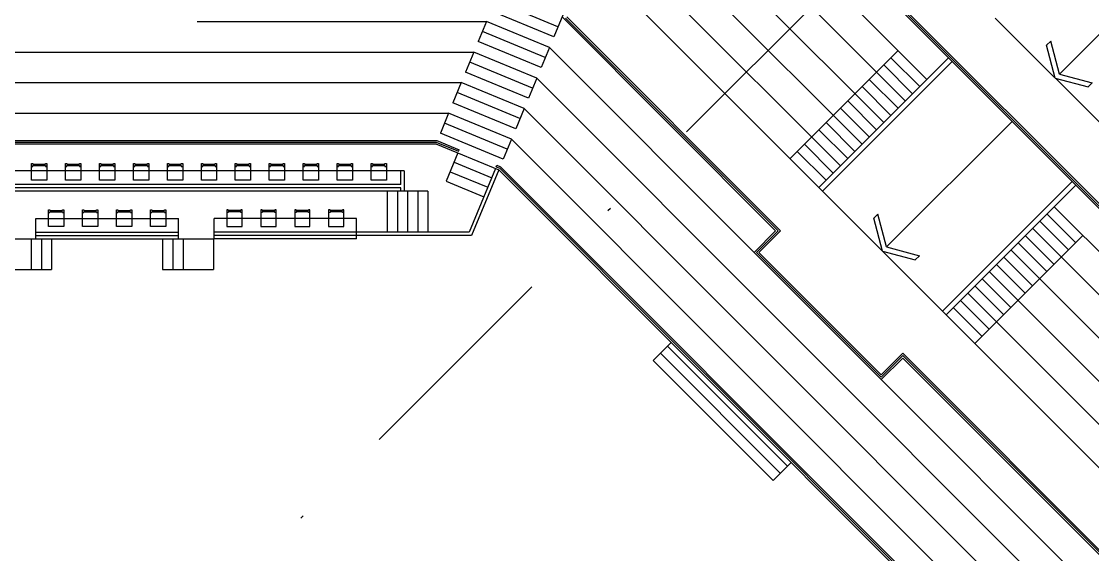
# Model space of a CAD drawing. Extents: x 964 to 1225, y -27 to 210.
# Drawn here: x 1087.5 to 1119.06, y 148.49 to 164.18 of the extents above; entities that cross this region are included whole.
import ezdxf

# ---------------------------------------------------------------- set-up
doc = ezdxf.new("R2010")
doc.units = 0
doc.header["$LTSCALE"] = 2
doc.linetypes.add('DASHDOT2', pattern=[12.7, 6.35, -3.175, 0, -3.175])
doc.linetypes.add('HIDDEN', pattern=[0.375, 0.25, -0.125])
for name, color, linetype in [('01', 1, 'CONTINUOUS'), ('ARQUIBANCADA-ARY', 2, 'CONTINUOUS'), ('ESQUADRIA-ARY', 2, 'CONTINUOUS'), ('INDIC-CORTE-TBS', 4, 'DASHDOT2'), ('MOBILIÁRIO-ARY', 7, 'CONTINUOUS'), ('RAMPA-INT-ARY', 7, 'CONTINUOUS')]:
    doc.layers.add(name, color=color, linetype=linetype)

msp = doc.modelspace()

# ---------------------------------------------------------------- linework, layer by layer
at = {"layer": '01', "linetype": 'Continuous', "ltscale": 3.5}
for p, q in [((1098.677, 159.377), (1098.677, 159.777)), ((1098.677, 159.377), (1081.377, 159.377)), ((1098.677, 159.277), (1081.377, 159.277)), ((1087.927, 157.977), (1092.127, 157.977)), ((1087.927, 157.877), (1092.127, 157.877)), ((1097.377, 157.977), (1093.177, 157.977)), ((1097.377, 157.877), (1093.177, 157.877))]:
    msp.add_line(p, q, dxfattribs=at)
at = {"layer": '01', "linetype": 'HIDDEN', "ltscale": 3.5}
msp.add_line((1098.677, 159.177), (1098.677, 159.277), dxfattribs=at)
at = {"layer": 'ARQUIBANCADA-ARY'}
for p, q in [((1106.408, 171.512), (1126.962, 150.958)), ((1106.035, 170.612), (1114.175, 162.473)), ((1105.663, 169.712), (1113.538, 161.836)), ((1105.29, 168.812), (1112.902, 161.2)), ((1104.917, 167.912), (1112.266, 160.563)), ((1104.544, 167.012), (1111.629, 159.927)), ((1104.171, 166.112), (1110.993, 159.291)), ((1103.793, 165.199), (1103.181, 163.721)), ((1103.303, 164.016), (1101.456, 164.782)), ((1103.181, 163.721), (1101.333, 164.486)), ((1092.677, 164.177), (1101.205, 164.177)), ((1101.205, 164.177), (1100.96, 163.586)), ((1103.053, 163.412), (1101.205, 164.177)), ((1103.426, 164.312), (1109.72, 158.018)), ((1102.931, 163.116), (1101.083, 163.882)), ((1102.808, 162.821), (1100.96, 163.586)), ((1079.221, 163.277), (1100.833, 163.277)), ((1100.833, 163.277), (1100.588, 162.686)), ((1102.68, 162.512), (1100.833, 163.277)), ((1103.053, 163.412), (1102.808, 162.821)), ((1103.053, 163.412), (1109.084, 157.381)), ((1113.326, 163.321), (1110.144, 160.139)), ((1102.558, 162.216), (1100.71, 162.982)), ((1114.811, 163.109), (1110.993, 159.291)), ((1114.917, 163.003), (1111.099, 159.185)), ((1112.902, 162.897), (1113.75, 162.048)), ((1113.114, 163.109), (1113.963, 162.26)), ((1102.435, 161.921), (1100.588, 162.686)), ((1102.68, 162.512), (1102.435, 161.921)), ((1102.68, 162.512), (1117.962, 147.23)), ((1079.594, 162.377), (1100.46, 162.377)), ((1100.46, 162.377), (1100.215, 161.786)), ((1102.308, 161.612), (1100.46, 162.377)), ((1112.266, 162.26), (1113.114, 161.412)), ((1112.478, 162.473), (1113.326, 161.624)), ((1102.185, 161.316), (1100.337, 162.082)), ((1102.063, 161.021), (1100.215, 161.786)), ((1102.308, 161.612), (1102.063, 161.021)), ((1102.308, 161.612), (1117.062, 146.858)), ((1111.629, 161.624), (1112.478, 160.776)), ((1111.841, 161.836), (1112.69, 160.988)), ((1079.967, 161.477), (1100.087, 161.477)), ((1100.087, 161.477), (1099.842, 160.886)), ((1101.935, 160.712), (1100.087, 161.477)), ((1101.812, 160.416), (1099.964, 161.182)), ((1110.993, 160.988), (1111.841, 160.139)), ((1111.205, 161.2), (1112.053, 160.351)), ((1101.69, 160.121), (1099.842, 160.886)), ((1101.935, 160.712), (1101.69, 160.121)), ((1101.935, 160.712), (1116.162, 146.485)), ((1080.34, 160.577), (1099.714, 160.577)), ((1099.714, 160.577), (1101.562, 159.812)), ((1100.361, 160.309), (1100.016, 159.478)), ((1110.356, 160.351), (1111.205, 159.503)), ((1110.568, 160.563), (1111.417, 159.715)), ((1100.246, 160.032), (1101.355, 159.573)), ((1100.131, 159.755), (1101.24, 159.296)), ((1101.47, 159.85), (1100.694, 157.977)), ((1101.562, 159.812), (1100.761, 157.877)), ((1101.562, 159.812), (1115.262, 146.112)), ((1100.016, 159.478), (1101.125, 159.019)), ((1118.453, 159.467), (1114.634, 155.649)), ((1118.559, 159.361), (1114.741, 155.543)), ((1099.477, 159.177), (1098.277, 159.177)), ((1098.277, 159.177), (1098.277, 157.977)), ((1098.577, 159.177), (1098.577, 157.977)), ((1098.877, 159.177), (1098.877, 157.977)), ((1099.177, 159.177), (1099.177, 157.977)), ((1099.477, 159.177), (1099.477, 157.977)), ((1110.993, 159.291), (1111.099, 159.185)), ((1110.993, 159.291), (1111.099, 159.185)), ((1117.922, 158.725), (1126.062, 150.586)), ((1118.559, 157.664), (1117.71, 158.513)), ((1117.286, 158.088), (1125.162, 150.213)), ((1118.347, 157.452), (1117.498, 158.301)), ((1086.877, 157.777), (1087.927, 157.777)), ((1087.792, 157.777), (1087.792, 156.877)), ((1088.092, 157.777), (1088.092, 156.877)), ((1088.392, 157.777), (1088.392, 156.877)), ((1091.662, 157.777), (1091.662, 156.877)), ((1091.962, 157.777), (1091.962, 156.877)), ((1092.127, 157.777), (1093.177, 157.777)), ((1092.262, 157.777), (1092.262, 156.877)), ((1093.157, 157.777), (1093.157, 156.877)), ((1100.694, 157.977), (1097.377, 157.977)), ((1100.761, 157.877), (1097.377, 157.877)), ((1109.72, 158.018), (1109.084, 157.381)), ((1109.791, 158.018), (1109.154, 157.381)), ((1109.861, 158.018), (1109.225, 157.381)), ((1118.771, 157.876), (1115.589, 154.694)), ((1117.922, 157.028), (1117.074, 157.876)), ((1116.65, 157.452), (1124.262, 149.84)), ((1117.71, 156.816), (1116.862, 157.664)), ((1112.831, 153.634), (1109.084, 157.381)), ((1112.831, 153.704), (1109.154, 157.381)), ((1112.831, 153.775), (1109.225, 157.381)), ((1117.286, 156.391), (1116.437, 157.24)), ((1117.074, 156.179), (1116.225, 157.028)), ((1116.65, 155.755), (1115.801, 156.604)), ((1116.013, 156.816), (1123.362, 149.467)), ((1116.437, 155.543), (1115.589, 156.391)), ((1116.013, 155.119), (1115.165, 155.967)), ((1115.377, 156.179), (1122.462, 149.094)), ((1114.634, 155.649), (1114.741, 155.543)), ((1114.634, 155.649), (1114.741, 155.543)), ((1115.801, 154.907), (1114.953, 155.755)), ((1114.741, 155.543), (1121.562, 148.722)), ((1113.468, 154.412), (1112.831, 153.775)), ((1113.468, 154.341), (1112.831, 153.704)), ((1113.468, 154.27), (1112.831, 153.634)), ((1113.468, 154.27), (1119.762, 147.976)), ((1112.831, 153.634), (1118.862, 147.603))]:
    msp.add_line(p, q, dxfattribs=at)
at = {"layer": 'ARQUIBANCADA-ARY', "ltscale": 3.5}
for p, q in [((1086.898, 156.877), (1088.392, 156.877)), ((1091.662, 156.877), (1093.157, 156.877))]:
    msp.add_line(p, q, dxfattribs=at)
at = {"layer": 'ESQUADRIA-ARY'}
for p, q in [((1106.514, 171.476), (1126.926, 151.064)), ((1106.55, 171.512), (1126.962, 151.1)), ((1103.532, 164.276), (1109.791, 158.018)), ((1103.567, 164.312), (1109.861, 158.018)), ((1080.32, 160.677), (1099.734, 160.677)), ((1080.33, 160.627), (1099.724, 160.627)), ((1099.724, 160.627), (1100.38, 160.356)), ((1099.734, 160.677), (1100.399, 160.402)), ((1100.38, 160.356), (1100.399, 160.402)), ((1101.489, 159.896), (1101.508, 159.942)), ((1101.489, 159.896), (1101.59, 159.854)), ((1101.508, 159.942), (1101.619, 159.897)), ((1101.59, 159.854), (1115.304, 146.14)), ((1101.619, 159.897), (1115.346, 146.169)), ((1113.468, 154.412), (1119.762, 148.118)), ((1113.468, 154.341), (1119.726, 148.082))]:
    msp.add_line(p, q, dxfattribs=at)
at = {"layer": 'INDIC-CORTE-TBS', "ltscale": 0.5}
msp.add_line((1034.687, 88.518), (1136.087, 189.917), dxfattribs=at)
at = {"layer": 'MOBILIÁRIO-ARY'}
for p, q in [((1098.777, 159.777), (1081.277, 159.777)), ((1098.777, 159.777), (1098.777, 159.177)), ((1098.777, 159.177), (1081.277, 159.177)), ((1087.927, 158.377), (1092.127, 158.377)), ((1087.927, 157.777), (1087.927, 158.377)), ((1092.127, 157.777), (1092.127, 158.377)), ((1097.377, 158.377), (1093.177, 158.377)), ((1093.177, 157.777), (1093.177, 158.377)), ((1097.377, 157.777), (1097.377, 158.377)), ((1087.927, 157.777), (1092.127, 157.777)), ((1097.377, 157.777), (1093.177, 157.777)), ((1106.644, 154.73), (1106.114, 154.199)), ((1110.073, 151.088), (1106.538, 154.624)), ((1109.861, 150.876), (1106.326, 154.412)), ((1109.649, 150.664), (1106.114, 154.199)), ((1110.18, 151.194), (1109.649, 150.664))]:
    msp.add_line(p, q, dxfattribs=at)
for points in [[(1087.802, 159.992), (1087.842, 159.992), (1087.842, 159.977), (1088.212, 159.977), (1088.212, 159.992), (1088.252, 159.992), (1088.252, 159.502), (1087.802, 159.502)], [(1088.802, 159.992), (1088.842, 159.992), (1088.842, 159.977), (1089.212, 159.977), (1089.212, 159.992), (1089.252, 159.992), (1089.252, 159.502), (1088.802, 159.502)], [(1089.802, 159.992), (1089.842, 159.992), (1089.842, 159.977), (1090.212, 159.977), (1090.212, 159.992), (1090.252, 159.992), (1090.252, 159.502), (1089.802, 159.502)], [(1090.802, 159.992), (1090.842, 159.992), (1090.842, 159.977), (1091.212, 159.977), (1091.212, 159.992), (1091.252, 159.992), (1091.252, 159.502), (1090.802, 159.502)], [(1091.802, 159.992), (1091.842, 159.992), (1091.842, 159.977), (1092.212, 159.977), (1092.212, 159.992), (1092.252, 159.992), (1092.252, 159.502), (1091.802, 159.502)], [(1092.802, 159.992), (1092.842, 159.992), (1092.842, 159.977), (1093.212, 159.977), (1093.212, 159.992), (1093.252, 159.992), (1093.252, 159.502), (1092.802, 159.502)], [(1093.802, 159.992), (1093.842, 159.992), (1093.842, 159.977), (1094.212, 159.977), (1094.212, 159.992), (1094.252, 159.992), (1094.252, 159.502), (1093.802, 159.502)], [(1094.802, 159.992), (1094.842, 159.992), (1094.842, 159.977), (1095.212, 159.977), (1095.212, 159.992), (1095.252, 159.992), (1095.252, 159.502), (1094.802, 159.502)], [(1095.802, 159.992), (1095.842, 159.992), (1095.842, 159.977), (1096.212, 159.977), (1096.212, 159.992), (1096.252, 159.992), (1096.252, 159.502), (1095.802, 159.502)], [(1096.802, 159.992), (1096.842, 159.992), (1096.842, 159.977), (1097.212, 159.977), (1097.212, 159.992), (1097.252, 159.992), (1097.252, 159.502), (1096.802, 159.502)], [(1097.802, 159.992), (1097.842, 159.992), (1097.842, 159.977), (1098.212, 159.977), (1098.212, 159.992), (1098.252, 159.992), (1098.252, 159.502), (1097.802, 159.502)], [(1088.302, 158.632), (1088.342, 158.632), (1088.342, 158.616), (1088.712, 158.616), (1088.712, 158.632), (1088.752, 158.632), (1088.752, 158.142), (1088.302, 158.142)], [(1089.302, 158.632), (1089.342, 158.632), (1089.342, 158.616), (1089.712, 158.616), (1089.712, 158.632), (1089.752, 158.632), (1089.752, 158.142), (1089.302, 158.142)], [(1090.302, 158.632), (1090.342, 158.632), (1090.342, 158.616), (1090.712, 158.616), (1090.712, 158.632), (1090.752, 158.632), (1090.752, 158.142), (1090.302, 158.142)], [(1091.302, 158.632), (1091.342, 158.632), (1091.342, 158.616), (1091.712, 158.616), (1091.712, 158.632), (1091.752, 158.632), (1091.752, 158.142), (1091.302, 158.142)], [(1094.002, 158.632), (1093.962, 158.632), (1093.962, 158.616), (1093.592, 158.616), (1093.592, 158.632), (1093.552, 158.632), (1093.552, 158.142), (1094.002, 158.142)], [(1095.002, 158.632), (1094.962, 158.632), (1094.962, 158.616), (1094.592, 158.616), (1094.592, 158.632), (1094.552, 158.632), (1094.552, 158.142), (1095.002, 158.142)], [(1096.002, 158.632), (1095.962, 158.632), (1095.962, 158.616), (1095.592, 158.616), (1095.592, 158.632), (1095.552, 158.632), (1095.552, 158.142), (1096.002, 158.142)], [(1097.002, 158.632), (1096.962, 158.632), (1096.962, 158.616), (1096.592, 158.616), (1096.592, 158.632), (1096.552, 158.632), (1096.552, 158.142), (1097.002, 158.142)]]:
    msp.add_lwpolyline(points, close=True, dxfattribs=at)
for points in [[(1087.802, 159.912), (1087.842, 159.912), (1087.842, 159.936), (1088.212, 159.936), (1088.212, 159.912), (1088.252, 159.912)], [(1088.802, 159.912), (1088.842, 159.912), (1088.842, 159.936), (1089.212, 159.936), (1089.212, 159.912), (1089.252, 159.912)], [(1089.802, 159.912), (1089.842, 159.912), (1089.842, 159.936), (1090.212, 159.936), (1090.212, 159.912), (1090.252, 159.912)], [(1090.802, 159.912), (1090.842, 159.912), (1090.842, 159.936), (1091.212, 159.936), (1091.212, 159.912), (1091.252, 159.912)], [(1091.802, 159.912), (1091.842, 159.912), (1091.842, 159.936), (1092.212, 159.936), (1092.212, 159.912), (1092.252, 159.912)], [(1092.802, 159.912), (1092.842, 159.912), (1092.842, 159.936), (1093.212, 159.936), (1093.212, 159.912), (1093.252, 159.912)], [(1093.802, 159.912), (1093.842, 159.912), (1093.842, 159.936), (1094.212, 159.936), (1094.212, 159.912), (1094.252, 159.912)], [(1094.802, 159.912), (1094.842, 159.912), (1094.842, 159.936), (1095.212, 159.936), (1095.212, 159.912), (1095.252, 159.912)], [(1095.802, 159.912), (1095.842, 159.912), (1095.842, 159.936), (1096.212, 159.936), (1096.212, 159.912), (1096.252, 159.912)], [(1096.802, 159.912), (1096.842, 159.912), (1096.842, 159.936), (1097.212, 159.936), (1097.212, 159.912), (1097.252, 159.912)], [(1097.802, 159.912), (1097.842, 159.912), (1097.842, 159.936), (1098.212, 159.936), (1098.212, 159.912), (1098.252, 159.912)], [(1088.302, 158.552), (1088.342, 158.552), (1088.342, 158.576), (1088.712, 158.576), (1088.712, 158.552), (1088.752, 158.552)], [(1089.302, 158.552), (1089.342, 158.552), (1089.342, 158.576), (1089.712, 158.576), (1089.712, 158.552), (1089.752, 158.552)], [(1090.302, 158.552), (1090.342, 158.552), (1090.342, 158.576), (1090.712, 158.576), (1090.712, 158.552), (1090.752, 158.552)], [(1091.302, 158.552), (1091.342, 158.552), (1091.342, 158.576), (1091.712, 158.576), (1091.712, 158.552), (1091.752, 158.552)], [(1094.002, 158.552), (1093.962, 158.552), (1093.962, 158.576), (1093.592, 158.576), (1093.592, 158.552), (1093.552, 158.552)], [(1095.002, 158.552), (1094.962, 158.552), (1094.962, 158.576), (1094.592, 158.576), (1094.592, 158.552), (1094.552, 158.552)], [(1096.002, 158.552), (1095.962, 158.552), (1095.962, 158.576), (1095.592, 158.576), (1095.592, 158.552), (1095.552, 158.552)], [(1097.002, 158.552), (1096.962, 158.552), (1096.962, 158.576), (1096.592, 158.576), (1096.592, 158.552), (1096.552, 158.552)]]:
    msp.add_lwpolyline(points, dxfattribs=at)
at = {"layer": 'RAMPA-INT-ARY'}
for p, q in [((1121.882, 166.432), (1118.08, 162.63)), ((1119.726, 160.74), (1116.19, 164.276)), ((1117.699, 163.474), (1117.821, 163.596)), ((1117.958, 162.508), (1117.699, 163.474)), ((1118.08, 162.63), (1117.821, 163.596)), ((1117.958, 162.508), (1118.924, 162.249)), ((1118.08, 162.63), (1119.046, 162.372)), ((1118.924, 162.249), (1119.046, 162.372)), ((1116.685, 161.235), (1112.989, 157.539)), ((1114.634, 155.649), (1111.099, 159.185)), ((1112.608, 158.383), (1112.73, 158.505)), ((1112.989, 157.539), (1112.73, 158.505)), ((1112.867, 157.417), (1112.608, 158.383)), ((1112.989, 157.539), (1113.955, 157.28)), ((1112.867, 157.417), (1113.832, 157.158)), ((1113.832, 157.158), (1113.955, 157.28))]:
    msp.add_line(p, q, dxfattribs=at)

doc.saveas('drawing.dxf')
